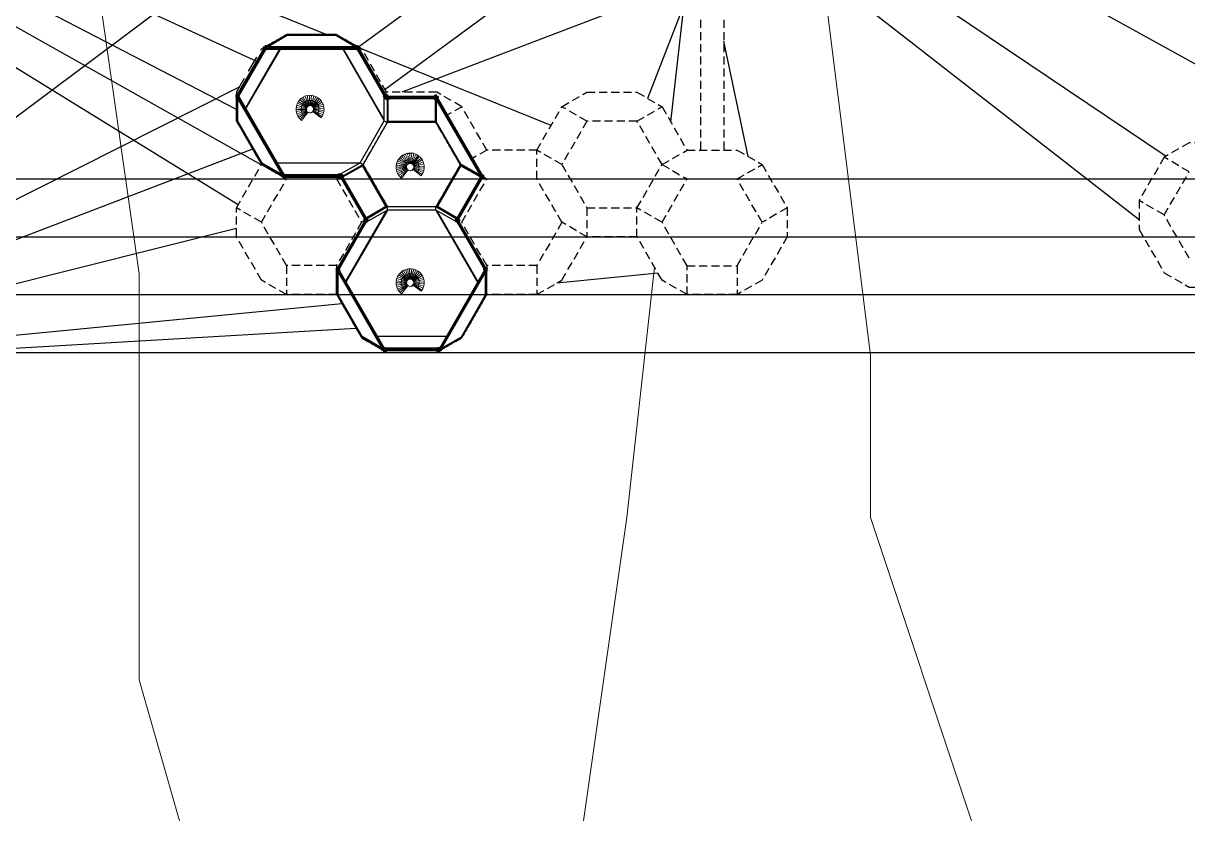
# Model space of a CAD drawing. Header units: millimetres. Extents: x 32551 to 59551, y -21458 to 15116.
# Drawn here: x 46697 to 48976, y -21458 to -19898 of the extents above; entities that cross this region are included whole.
import ezdxf

# ---------------------------------------------------------------- set-up
doc = ezdxf.new("R2010")
doc.units = ezdxf.units.MM
doc.linetypes.add('HIDDEN2', pattern=[4.7625, 3.175, -1.5875])
for name, color, linetype, lineweight, true_color in [('2ND', 120, 'Continuous', 35, 0x39ffb0), ('3RD', 141, 'Continuous', 25, 0x7debff), ('4TH DETAILS', 120, 'Continuous', 15, 0x39ffb0)]:
    doc.layers.add(name, color=color, linetype=linetype, lineweight=lineweight, true_color=true_color)
doc.layers.add('GLOW-EMERALD', color=120, linetype='Continuous', lineweight=70, true_color=0x39ffb0, transparency=0.8)

msp = doc.modelspace()

# ---------------------------------------------------------------- linework, layer by layer
for p, q in [((44829.36, -20202.255), (52689.898, -20202.255)), ((44829.36, -20315.392), (52689.898, -20315.392)), ((44829.36, -20428.529), (52689.898, -20428.529)), ((44829.36, -20541.666), (52689.898, -20541.666))]:
    msp.add_line(p, q)
at = {"layer": '2ND', "linetype": 'Continuous'}
for p, q in [((47169.864, -19943.846), (47168.235, -19946.667)), ((47168.235, -19946.667), (47169.766, -19947.198)), ((47173.122, -19943.846), (47169.864, -19943.846)), ((47170.378, -19947.41), (47171.909, -19947.94)), ((47171.909, -19947.94), (47172.069, -19947.664)), ((47172.069, -19947.664), (47172.387, -19947.664)), ((47172.387, -19947.664), (47172.694, -19946.073)), ((47172.694, -19946.073), (47349.696, -19946.073)), ((47172.816, -19945.437), (47173.122, -19943.846)), ((47349.573, -19945.437), (47172.816, -19945.437)), ((47350.48, -19947.94), (47352.011, -19947.41)), ((47352.011, -19947.41), (47404.82, -20038.878)), ((47354.155, -19946.667), (47352.525, -19943.846)), ((47352.624, -19947.198), (47354.155, -19946.667)), ((47405.31, -20038.454), (47352.624, -19947.198)), ((47115.854, -20037.393), (47114.225, -20040.215)), ((47114.225, -20040.215), (47115.854, -20043.036)), ((47115.854, -20043.036), (47117.079, -20041.976)), ((47117.569, -20041.551), (47118.794, -20040.491)), ((47403.596, -20040.491), (47406.535, -20043.036)), ((47411.075, -20040.215), (47408.164, -20040.215)), ((47411.075, -20042.699), (47411.075, -20040.215)), ((47503.233, -20042.699), (47411.075, -20042.699)), ((47411.075, -20042.821), (47503.233, -20042.821)), ((47203.927, -20195.582), (47205.556, -20198.404)), ((47205.556, -20198.404), (47208.814, -20198.404)), ((47208.386, -20196.177), (47208.079, -20194.586)), ((47314.004, -20196.177), (47208.386, -20196.177)), ((47208.508, -20196.813), (47313.881, -20196.813)), ((47208.814, -20198.404), (47208.508, -20196.813)), ((47318.289, -20200.925), (47320.44, -20199.683)), ((47320.546, -20199.621), (47322.698, -20198.379)), ((47593.761, -20199.621), (47547.682, -20279.433)), ((47547.789, -20279.494), (47593.867, -20199.683)), ((47593.702, -20196.325), (47592.171, -20196.855)), ((47592.171, -20196.855), (47592.33, -20197.131)), ((47595.845, -20195.582), (47594.314, -20196.113)), ((47597.474, -20198.404), (47595.845, -20195.582)), ((47369.497, -20279.438), (47368.777, -20278.19)), ((47544.81, -20279.438), (47544.492, -20279.438)), ((47545.531, -20278.19), (47544.81, -20279.438)), ((47547.682, -20279.433), (47545.531, -20278.19)), ((47549.94, -20280.736), (47547.789, -20279.494)), ((47365.725, -20286.609), (47313.038, -20377.865)), ((47365.823, -20283.257), (47364.194, -20286.079)), ((47364.194, -20286.079), (47365.725, -20286.609)), ((47364.368, -20280.736), (47365.823, -20283.257)), ((47367.868, -20287.351), (47368.028, -20287.075)), ((47368.028, -20287.075), (47368.347, -20287.075)), ((47546.44, -20287.351), (47547.97, -20286.821)), ((47547.97, -20286.821), (47600.78, -20378.289)), ((47548.485, -20283.257), (47549.94, -20280.736)), ((47550.114, -20286.079), (47548.485, -20283.257)), ((47548.583, -20286.609), (47550.114, -20286.079)), ((47601.269, -20377.865), (47548.583, -20286.609)), ((47311.814, -20376.804), (47310.185, -20379.626)), ((47310.185, -20379.626), (47311.814, -20382.448)), ((47402.029, -20534.251), (47313.528, -20380.963)), ((47599.714, -20379.626), (47599.555, -20379.902)), ((47604.123, -20379.626), (47602.494, -20376.804)), ((47602.494, -20382.448), (47604.123, -20379.626)), ((47399.886, -20534.994), (47401.515, -20537.815)), ((47401.515, -20537.815), (47404.773, -20537.815)), ((47403.56, -20533.721), (47402.029, -20534.251)), ((47509.963, -20535.588), (47404.345, -20535.588)), ((47404.467, -20536.224), (47509.841, -20536.224)), ((47512.891, -20534.463), (47510.747, -20533.721)), ((47512.793, -20537.815), (47514.422, -20534.994)), ((47514.422, -20534.994), (47513.503, -20534.675))]:
    msp.add_line(p, q, dxfattribs=at)
for points in [[(47169.766, -19947.198), (47117.079, -20038.454), (47115.854, -20037.393)], [(47118.794, -20039.938), (47117.569, -20038.878), (47170.378, -19947.41)], [(47352.525, -19943.846), (47349.267, -19943.846), (47349.573, -19945.437)], [(47349.696, -19946.073), (47350.002, -19947.664)], [(47350.002, -19947.664), (47350.321, -19947.664), (47350.48, -19947.94)], [(47117.079, -20041.976), (47205.458, -20195.052), (47203.927, -20195.582)], [(47207.601, -20194.309), (47206.07, -20194.84), (47117.569, -20041.551)], [(47118.794, -20040.491), (47118.634, -20040.215), (47118.794, -20039.938)], [(47404.82, -20038.878), (47403.596, -20039.938), (47403.755, -20040.215), (47403.596, -20040.491)], [(47408.164, -20040.215), (47406.535, -20037.393), (47405.31, -20038.454)], [(47406.535, -20043.036), (47409.474, -20045.582), (47409.634, -20045.306), (47411.075, -20045.306), (47411.075, -20042.821)], [(47506.144, -20040.215), (47503.233, -20040.215), (47503.233, -20042.699)], [(47503.233, -20042.821), (47503.233, -20045.306), (47504.674, -20045.306)], [(47504.674, -20045.306), (47504.833, -20045.582), (47506.058, -20044.521), (47593.702, -20196.325)], [(47594.314, -20196.113), (47506.548, -20044.097), (47507.773, -20043.036), (47506.144, -20040.215)], [(47208.079, -20194.586), (47207.761, -20194.586), (47207.601, -20194.309)], [(47313.881, -20196.813), (47313.575, -20198.404), (47316.833, -20198.404)], [(47318.463, -20195.582), (47314.788, -20194.309), (47314.629, -20194.586), (47314.31, -20194.586), (47314.004, -20196.177)], [(47316.833, -20198.404), (47318.289, -20200.925)], [(47322.698, -20198.379), (47321.977, -20197.131), (47322.137, -20196.855), (47318.463, -20195.582)], [(47320.44, -20199.683), (47366.519, -20279.494), (47364.368, -20280.736)], [(47368.777, -20278.19), (47366.625, -20279.433), (47320.546, -20199.621)], [(47592.33, -20197.131), (47591.61, -20198.379), (47593.761, -20199.621)], [(47593.867, -20199.683), (47596.019, -20200.925), (47597.474, -20198.404)], [(47368.347, -20287.075), (47369.081, -20283.257), (47369.816, -20279.438), (47369.497, -20279.438)], [(47544.492, -20279.438), (47545.226, -20283.257), (47545.961, -20287.075)], [(47313.528, -20378.289), (47366.337, -20286.821), (47367.868, -20287.351)], [(47545.961, -20287.075), (47546.28, -20287.075), (47546.44, -20287.351)], [(47313.038, -20377.865), (47311.814, -20376.804)], [(47311.814, -20382.448), (47313.038, -20381.387)], [(47313.038, -20381.387), (47401.417, -20534.463), (47399.886, -20534.994)], [(47313.528, -20380.963), (47314.753, -20379.902), (47314.594, -20379.626), (47314.753, -20379.35), (47313.528, -20378.289)], [(47599.555, -20379.902), (47601.269, -20381.387), (47512.891, -20534.463)], [(47513.503, -20534.675), (47601.759, -20381.811), (47602.494, -20382.448)], [(47600.78, -20378.289), (47599.555, -20379.35), (47599.714, -20379.626)], [(47602.494, -20376.804), (47601.269, -20377.865)], [(47404.345, -20535.588), (47404.039, -20533.997), (47403.72, -20533.997), (47403.56, -20533.721)], [(47404.773, -20537.815), (47404.467, -20536.224)], [(47509.841, -20536.224), (47509.534, -20537.815), (47512.793, -20537.815)], [(47510.747, -20533.721), (47510.588, -20533.997), (47510.269, -20533.997), (47509.963, -20535.588)]]:
    msp.add_lwpolyline(points, dxfattribs=at)
at = {"layer": '3RD', "ltscale": 10}
for p, q in [((47117.521, -20253.149), (45212.869, -19078.718)), ((47155.665, -19972.895), (45212.869, -19078.718)), ((47162.886, -20174.528), (45212.869, -19078.718)), ((47290.097, -19919.4), (45212.869, -19078.718)), ((47114.225, -20066.53), (45212.869, -19078.718)), ((47575.541, -19413.365), (46027.363, -20571.619)), ((47901.212, -19541.664), (47353.315, -19944.301)), ((47996.063, -19592.814), (47405.057, -20027.131)), ((48147.435, -19628.723), (48933.512, -20157.404)), ((48192.022, -19745.308), (48880.79, -20281.302)), ((48602.686, -19762.519), (49123.216, -20050.792)), ((47942.553, -19839.542), (47437.626, -20032.549)), ((47986.514, -19870.143), (47918.888, -20044.561)), ((48115.749, -20158.219), (48067.964, -19932.478)), ((47729.986, -20097.429), (47357.275, -19946.588)), ((46027.363, -20571.619), (47120.196, -20022.245)), ((47145.956, -20144.04), (46027.363, -20571.619)), ((47114.247, -20299.379), (46027.363, -20571.619)), ((47939.37, -20386.903), (47741.035, -20406.064)), ((47320.682, -20446.674), (46027.363, -20571.619)), ((46027.363, -20571.619), (47348.202, -20494.34))]:
    msp.add_line(p, q, dxfattribs=at)
at = {"layer": '3RD', "linetype": 'HIDDEN2', "ltscale": 5}
for p, q in [((48022.142, -19867.011), (48022.142, -20145.687)), ((48067.964, -19867.011), (48067.964, -20145.687)), ((47947.052, -20287.145), (47996.042, -20202.292)), ((48192.001, -20258.861), (48143.011, -20287.145)), ((48094.043, -20371.961), (48094.043, -20428.529))]:
    msp.add_line(p, q, dxfattribs=at)
at = {"layer": '3RD', "linetype": 'Continuous', "ltscale": 10}
for p, q in [((47213.834, -19921.755), (47172.816, -19945.437)), ((47173.122, -19943.846), (47213.834, -19920.341)), ((47213.834, -19921.755), (47213.834, -19920.341)), ((47213.834, -19920.341), (47308.555, -19920.341)), ((47308.555, -19921.755), (47213.834, -19921.755)), ((47308.555, -19920.341), (47349.267, -19943.846)), ((47308.555, -19921.755), (47308.555, -19920.341)), ((47349.573, -19945.437), (47308.555, -19921.755)), ((47131.223, -20065.2), (47200, -19946.073)), ((47200.816, -19946.073), (47131.592, -20065.839)), ((47171.909, -19947.94), (47172.387, -19947.664)), ((47175.143, -19946.073), (47172.387, -19947.664)), ((47172.816, -19945.437), (47172.694, -19946.073)), ((47403.596, -20087.981), (47321.665, -19946.073)), ((47322.389, -19946.073), (47403.596, -20086.727)), ((47350.002, -19947.664), (47347.246, -19946.073)), ((47349.696, -19946.073), (47349.573, -19945.437)), ((47350.002, -19947.664), (47350.48, -19947.94)), ((47352.624, -19947.198), (47352.011, -19947.41)), ((47115.854, -20090.046), (47115.854, -20043.036)), ((47117.079, -20038.454), (47117.569, -20038.878)), ((47117.569, -20041.551), (47117.079, -20041.976)), ((47117.079, -20089.339), (47117.079, -20041.976)), ((47118.794, -20039.938), (47118.794, -20043.673)), ((47403.596, -20088.349), (47403.596, -20039.938)), ((47404.82, -20038.878), (47405.31, -20038.454)), ((47409.474, -20045.582), (47409.474, -20091.743)), ((47411.075, -20090.819), (47411.075, -20045.306)), ((47503.233, -20045.306), (47503.233, -20090.819)), ((47504.833, -20091.743), (47504.833, -20045.582)), ((47506.548, -20044.097), (47506.058, -20044.521)), ((47506.058, -20091.036), (47506.058, -20044.521)), ((47507.773, -20043.036), (47507.773, -20046.218)), ((47117.079, -20089.339), (47115.854, -20090.046)), ((47163.215, -20172.077), (47115.854, -20090.046)), ((47164.44, -20171.37), (47117.079, -20089.339)), ((47356.235, -20170.38), (47403.596, -20088.349)), ((47409.474, -20091.743), (47362.114, -20173.774)), ((47403.596, -20088.349), (47406.535, -20090.046)), ((47406.535, -20090.046), (47409.474, -20091.743)), ((47411.075, -20089.163), (47503.233, -20089.163)), ((47503.233, -20090.819), (47411.075, -20090.819)), ((47506.058, -20091.036), (47504.833, -20091.743)), ((47504.993, -20092.019), (47504.833, -20091.743)), ((47552.194, -20173.774), (47504.993, -20092.019)), ((47553.419, -20173.067), (47506.058, -20091.036)), ((47447.757, -20152.325), (47451.944, -20151.689)), ((47448.342, -20152.19), (47447.854, -20152.302)), ((47447.856, -20152.31), (47447.854, -20152.302)), ((47448.295, -20152.201), (47448.299, -20152.2)), ((47448.299, -20152.2), (47448.342, -20152.19)), ((47448.342, -20152.19), (47448.352, -20152.235)), ((47451.941, -20151.646), (47456.176, -20151.661)), ((47452.04, -20151.638), (47452.539, -20151.602)), ((47452.041, -20151.647), (47452.04, -20151.638)), ((47452.492, -20151.606), (47452.496, -20151.605)), ((47452.539, -20151.602), (47452.496, -20151.605)), ((47452.539, -20151.602), (47452.543, -20151.648)), ((47460.913, -20152.371), (47456.179, -20151.618)), ((47456.279, -20151.625), (47456.278, -20151.634)), ((47456.279, -20151.625), (47456.777, -20151.667)), ((47456.73, -20151.663), (47456.734, -20151.663)), ((47456.777, -20151.667), (47456.734, -20151.663)), ((47456.777, -20151.667), (47456.774, -20151.712)), ((47460.955, -20152.381), (47460.913, -20152.371)), ((47164.44, -20171.37), (47163.215, -20172.077)), ((47164.844, -20173.018), (47163.215, -20172.077)), ((47205.458, -20195.052), (47164.44, -20171.37)), ((47203.927, -20195.582), (47164.844, -20173.018)), ((47192.055, -20170.564), (47355.916, -20170.564)), ((47354.83, -20171.191), (47192.417, -20171.191)), ((47314.788, -20194.309), (47356.235, -20170.38)), ((47362.114, -20173.774), (47322.137, -20196.855)), ((47322.698, -20198.379), (47362.069, -20175.648)), ((47356.235, -20170.38), (47359.174, -20172.077)), ((47359.174, -20172.077), (47362.114, -20173.774)), ((47406.714, -20256.287), (47360.635, -20176.476)), ((47362.069, -20175.648), (47362.114, -20175.726)), ((47362.114, -20175.726), (47408.148, -20255.459)), ((47506.115, -20255.434), (47552.194, -20175.623)), ((47553.628, -20176.451), (47507.55, -20256.262)), ((47553.419, -20173.067), (47552.194, -20173.774)), ((47592.171, -20196.855), (47552.194, -20173.774)), ((47552.194, -20175.623), (47591.61, -20198.379)), ((47593.702, -20196.325), (47553.419, -20173.067)), ((47204.846, -20192.718), (47207.601, -20194.309)), ((47205.458, -20195.052), (47206.07, -20194.84)), ((47208.079, -20194.586), (47207.601, -20194.309)), ((47314.788, -20194.309), (47314.31, -20194.586)), ((47320.546, -20199.621), (47320.44, -20199.683)), ((47593.09, -20193.991), (47595.845, -20195.582)), ((47593.702, -20196.325), (47594.314, -20196.113)), ((47593.867, -20199.683), (47593.761, -20199.621)), ((47408.148, -20255.459), (47368.777, -20278.19)), ((47369.816, -20279.438), (47409.793, -20256.358)), ((47409.793, -20256.358), (47504.515, -20256.358)), ((47409.793, -20263.146), (47409.793, -20256.358)), ((47504.515, -20256.358), (47544.492, -20279.438)), ((47504.515, -20263.146), (47504.515, -20256.358)), ((47545.531, -20278.19), (47506.115, -20255.434)), ((47327.182, -20404.611), (47408.388, -20263.957)), ((47409.634, -20263.238), (47327.551, -20405.251)), ((47366.519, -20279.494), (47366.625, -20279.433)), ((47409.793, -20263.146), (47368.347, -20287.075)), ((47504.515, -20263.146), (47409.793, -20263.146)), ((47545.961, -20287.075), (47504.515, -20263.146)), ((47587.132, -20405.874), (47504.833, -20263.33)), ((47505.92, -20263.957), (47587.494, -20405.247)), ((47547.682, -20279.433), (47547.789, -20279.494)), ((47366.337, -20286.821), (47365.725, -20286.609)), ((47367.868, -20287.351), (47368.347, -20287.075)), ((47545.961, -20287.075), (47546.44, -20287.351)), ((47548.583, -20286.609), (47547.97, -20286.821)), ((47311.814, -20429.457), (47311.814, -20382.448)), ((47313.038, -20377.865), (47313.528, -20378.289)), ((47313.528, -20380.963), (47313.038, -20381.387)), ((47313.038, -20428.75), (47313.038, -20381.387)), ((47314.753, -20379.35), (47314.753, -20383.084)), ((47599.555, -20384.357), (47599.555, -20379.35)), ((47600.78, -20378.289), (47601.269, -20377.865)), ((47601.759, -20381.811), (47601.269, -20381.387)), ((47601.759, -20429.033), (47601.759, -20381.811)), ((47602.494, -20382.448), (47602.494, -20429.457)), ((47313.038, -20428.75), (47311.814, -20429.457)), ((47359.174, -20511.489), (47311.814, -20429.457)), ((47360.399, -20510.781), (47313.038, -20428.75)), ((47554.399, -20511.064), (47601.759, -20429.033)), ((47602.494, -20429.457), (47556.763, -20508.667)), ((47601.759, -20429.033), (47602.494, -20429.457)), ((47360.399, -20510.781), (47359.174, -20511.489)), ((47360.803, -20512.429), (47359.174, -20511.489)), ((47401.417, -20534.463), (47360.399, -20510.781)), ((47399.886, -20534.994), (47360.803, -20512.429)), ((47388.014, -20509.976), (47527.029, -20509.976)), ((47526.667, -20510.603), (47388.376, -20510.603)), ((47513.503, -20534.675), (47554.399, -20511.064)), ((47555.134, -20511.489), (47514.422, -20534.994)), ((47554.399, -20511.064), (47555.134, -20511.489)), ((47556.763, -20508.667), (47555.134, -20511.489)), ((47400.805, -20532.13), (47403.56, -20533.721)), ((47401.417, -20534.463), (47402.029, -20534.251)), ((47404.039, -20533.997), (47403.56, -20533.721)), ((47509.841, -20536.224), (47509.963, -20535.588)), ((47510.747, -20533.721), (47510.269, -20533.997)), ((47510.747, -20533.721), (47514.605, -20531.493)), ((47512.891, -20534.463), (47513.503, -20534.675))]:
    msp.add_line(p, q, dxfattribs=at)
at = {"layer": '3RD', "linetype": 'HIDDEN2', "ltscale": 10}
for p, q in [((47359.196, -19947.697), (47354.483, -19950.418)), ((47114.204, -20032.549), (47114.225, -20040.215))]:
    msp.add_line(p, q, dxfattribs=at)
at = {"layer": '3RD', "ltscale": 10}
msp.add_lwpolyline([(47988.309, -19871.18), (47963.982, -20090.121)], dxfattribs=at)
at = {"layer": '3RD', "linetype": 'HIDDEN2', "ltscale": 5}
for points in [[(49321.372, -19936.843), (49318.766, -19938.347), (49272.687, -20018.125), (49174.708, -20018.125), (49125.718, -20046.409), (49076.728, -20131.262), (48978.748, -20131.262), (48929.759, -20159.546), (48880.769, -20244.399), (48880.769, -20300.968), (48929.759, -20385.821), (48978.748, -20414.105), (49076.728, -20414.105), (49125.718, -20385.821), (49174.708, -20300.968), (49174.708, -20274.663)], [(47408.186, -20032.549), (47359.196, -19947.697), (47352.525, -19943.846)], [(47604.145, -20145.687), (47555.155, -20060.834), (47506.165, -20032.549), (47408.186, -20032.549), (47403.473, -20035.27)], [(47898.083, -20315.392), (47800.104, -20315.392), (47751.114, -20287.108), (47702.124, -20202.255), (47702.124, -20145.687), (47751.114, -20060.834), (47800.104, -20032.549), (47898.083, -20032.549), (47947.073, -20060.834), (47996.063, -20145.687)], [(47555.155, -20060.834), (47525.947, -20077.697)], [(47898.083, -20089.118), (47800.104, -20089.118), (47751.114, -20060.834)], [(47947.073, -20173.971), (47898.083, -20089.118), (47947.073, -20060.834)], [(47800.104, -20089.118), (47751.114, -20173.971), (47702.124, -20145.687)], [(47702.124, -20145.687), (47604.145, -20145.687), (47574.937, -20162.55)], [(48929.759, -20272.683), (48978.748, -20188.579), (48929.759, -20159.546)], [(47310.192, -20428.529), (47212.226, -20428.529), (47163.237, -20400.245), (47114.247, -20315.392), (47114.247, -20258.824), (47163.215, -20173.958)], [(47751.114, -20173.971), (47800.104, -20258.824), (47800.104, -20315.392)], [(47947.052, -20174.008), (47996.042, -20202.292), (48094.021, -20202.292), (48143.011, -20174.008)], [(47163.237, -20287.108), (47212.226, -20202.255)], [(47205.556, -20198.404), (47212.226, -20202.255), (47310.206, -20202.255), (47316.833, -20198.404)], [(47310.206, -20202.255), (47359.196, -20287.108), (47365.802, -20283.294)], [(47604.123, -20371.961), (47555.155, -20287.108), (47604.145, -20202.255), (47702.124, -20202.255)], [(47996.042, -20371.998), (48094.021, -20371.998), (48143.011, -20287.145), (48094.021, -20202.292)], [(48978.748, -20357.536), (48929.759, -20272.683), (48880.769, -20244.399)], [(47212.226, -20371.961), (47163.237, -20287.108), (47114.247, -20258.824)], [(47800.104, -20258.824), (47898.083, -20258.824)], [(47996.042, -20428.566), (47996.042, -20371.998), (47947.052, -20287.145), (47898.062, -20258.861)], [(47359.196, -20287.108), (47310.206, -20371.961), (47310.206, -20379.663)], [(47751.114, -20287.108), (47702.124, -20371.961), (47702.124, -20428.529), (47604.145, -20428.529)], [(47702.124, -20428.529), (47751.114, -20400.245), (47800.104, -20315.392)], [(47310.206, -20371.961), (47212.226, -20371.961), (47212.226, -20428.529)], [(47702.124, -20371.961), (47604.145, -20371.961), (47604.123, -20379.626)]]:
    msp.add_lwpolyline(points, dxfattribs=at)
at = {"layer": '3RD', "linetype": 'HIDDEN2', "ltscale": 10}
for points in [[(47114.204, -20032.549), (47163.194, -19947.697), (47169.864, -19943.846)], [(47597.474, -20198.404), (47604.145, -20202.255)], [(47401.515, -20537.815), (47408.186, -20541.666), (47506.165, -20541.666), (47512.793, -20537.815)], [(47408.186, -20541.666), (47408.186, -20536.224)], [(47506.165, -20536.224), (47506.165, -20541.666)]]:
    msp.add_lwpolyline(points, dxfattribs=at)
at = {"layer": '3RD', "linetype": 'HIDDEN2', "ltscale": 5}
msp.add_lwpolyline([(47996.042, -20145.724), (48094.021, -20145.724), (48143.011, -20174.008), (48192.001, -20258.861), (48192.001, -20315.429), (48143.011, -20400.282), (48094.021, -20428.566), (47996.042, -20428.566), (47947.052, -20400.282), (47898.062, -20315.429), (47898.062, -20258.861), (47947.052, -20174.008)], close=True, dxfattribs=at)
at = {"layer": '3RD', "linetype": 'Continuous', "ltscale": 10}
for points in [[(47169.864, -19943.846), (47212.205, -19919.4)], [(47310.185, -19919.4), (47212.205, -19919.4)], [(47310.185, -19919.4), (47352.525, -19943.846)], [(47114.225, -20089.106), (47114.225, -20040.215)], [(47409.634, -20091.651), (47409.634, -20045.306)], [(47504.674, -20091.651), (47504.674, -20045.306)], [(47114.225, -20089.106), (47163.215, -20173.958)], [(47362.114, -20173.958), (47409.634, -20091.651)], [(47504.674, -20091.651), (47409.634, -20091.651)], [(47552.194, -20173.958), (47504.674, -20091.651)], [(47163.215, -20173.958), (47205.556, -20198.404)], [(47321.977, -20197.131), (47362.114, -20173.958)], [(47362.114, -20173.958), (47409.634, -20256.266)], [(47552.194, -20173.958), (47504.674, -20256.266)], [(47552.194, -20173.958), (47592.33, -20197.131)], [(47369.497, -20279.438), (47409.634, -20256.266)], [(47409.634, -20256.266), (47504.674, -20256.266)], [(47504.674, -20256.266), (47544.81, -20279.438)], [(47310.185, -20428.517), (47310.185, -20379.626)], [(47604.123, -20428.517), (47604.123, -20379.626)], [(47310.185, -20428.517), (47359.174, -20513.37)], [(47604.123, -20428.517), (47555.134, -20513.37)], [(47359.174, -20513.37), (47401.515, -20537.815)], [(47512.793, -20537.815), (47555.134, -20513.37)]]:
    msp.add_open_spline(points, degree=1, dxfattribs=at)
at = {"layer": '4TH DETAILS', "linetype": 'Continuous'}
for p, q in [((47252.11, -20061.682), (47235.646, -20050.326)), ((47238.315, -20047.033), (47252.838, -20060.784)), ((47241.457, -20044.189), (47253.695, -20060.008)), ((47245, -20041.861), (47254.661, -20059.373)), ((47255.713, -20058.894), (47248.858, -20040.106)), ((47256.826, -20058.583), (47252.94, -20038.964)), ((47257.149, -20038.463), (47257.974, -20058.446)), ((47261.385, -20038.615), (47259.13, -20058.488)), ((47260.265, -20058.706), (47265.547, -20039.416)), ((47261.353, -20059.097), (47269.537, -20040.848)), ((47262.368, -20059.65), (47273.259, -20042.875)), ((47263.286, -20060.352), (47276.626, -20045.45)), ((47264.086, -20061.187), (47279.557, -20048.512)), ((47281.982, -20051.988), (47264.747, -20062.135)), ((47230.786, -20066.307), (47250.785, -20066.04)), ((47250.858, -20064.886), (47231.057, -20062.077)), ((47250.889, -20067.191), (47231.169, -20070.528)), ((47251.108, -20063.758), (47231.974, -20057.939)), ((47232.197, -20074.641), (47251.169, -20068.313)), ((47251.529, -20062.681), (47233.516, -20053.991)), ((47251.618, -20069.378), (47233.844, -20078.546)), ((47252.226, -20070.362), (47236.071, -20082.152)), ((47238.826, -20085.373), (47252.977, -20071.24)), ((47280.014, -20082.794), (47264.21, -20070.536)), ((47281.706, -20080.35), (47264.349, -20069.758)), ((47264.633, -20069.932), (47264.353, -20070.346)), ((47281.706, -20080.35), (47264.633, -20069.932)), ((47265.21, -20068.817), (47283.681, -20076.487)), ((47265.255, -20063.173), (47283.845, -20055.796)), ((47265.57, -20067.718), (47285, -20072.459)), ((47265.597, -20064.278), (47285.1, -20059.844)), ((47285.684, -20068.276), (47265.757, -20066.577)), ((47265.766, -20065.421), (47285.718, -20064.038)), ((47460.045, -20174.297), (47475.516, -20161.622)), ((47477.941, -20165.098), (47460.706, -20175.245)), ((47466.803, -20165.019), (47472.585, -20158.56)), ((47475.973, -20195.903), (47460.17, -20183.646)), ((47460.592, -20183.041), (47460.312, -20183.456)), ((47477.665, -20193.46), (47460.592, -20183.041)), ((47477.665, -20193.46), (47460.592, -20183.041)), ((47461.169, -20181.926), (47479.64, -20189.597)), ((47461.214, -20176.283), (47479.804, -20168.906)), ((47461.529, -20180.828), (47480.959, -20185.569)), ((47461.556, -20177.387), (47481.059, -20172.954)), ((47481.644, -20181.386), (47461.716, -20179.687)), ((47461.725, -20178.531), (47481.677, -20177.147)), ((47447.508, -20402.084), (47429.494, -20393.394)), ((47448.089, -20401.085), (47431.625, -20389.73)), ((47434.293, -20386.436), (47448.816, -20400.187)), ((47437.436, -20383.592), (47449.673, -20399.411)), ((47440.978, -20381.265), (47450.64, -20398.776)), ((47451.692, -20398.298), (47444.836, -20379.509)), ((47452.805, -20397.986), (47448.918, -20378.367)), ((47453.127, -20377.867), (47453.953, -20397.85)), ((47457.363, -20378.019), (47455.108, -20397.891)), ((47456.243, -20398.11), (47461.526, -20378.82)), ((47457.331, -20398.5), (47465.515, -20380.251)), ((47458.347, -20399.053), (47469.238, -20382.278)), ((47459.265, -20399.755), (47472.604, -20384.853)), ((47460.064, -20400.59), (47475.535, -20387.916)), ((47477.961, -20391.392), (47460.726, -20401.538)), ((47426.765, -20405.71), (47446.763, -20405.443)), ((47446.837, -20404.29), (47427.035, -20401.48)), ((47446.868, -20406.595), (47427.148, -20409.932)), ((47447.087, -20403.161), (47427.952, -20397.342)), ((47428.175, -20414.044), (47447.148, -20407.716)), ((47447.597, -20408.781), (47429.822, -20417.95)), ((47448.204, -20409.765), (47432.05, -20421.556)), ((47434.805, -20424.777), (47448.956, -20410.643)), ((47475.993, -20422.197), (47460.189, -20409.94)), ((47477.685, -20419.753), (47460.327, -20409.161)), ((47460.612, -20409.335), (47460.331, -20409.75)), ((47461.189, -20408.22), (47479.659, -20415.891)), ((47461.234, -20402.577), (47479.823, -20395.199)), ((47461.549, -20407.121), (47480.979, -20411.863)), ((47461.576, -20403.681), (47481.078, -20399.248)), ((47481.663, -20407.679), (47461.735, -20405.98)), ((47461.744, -20404.824), (47481.697, -20403.441))]:
    msp.add_line(p, q, dxfattribs=at)
at = {"layer": '4TH DETAILS'}
for p, q in [((47254.727, -20072.162), (47254.561, -20072.451)), ((47261.21, -20072.115), (47261.352, -20072.417)), ((47262.036, -20072.434), (47261.869, -20072.145)), ((47265.129, -20065.963), (47265.45, -20065.965)), ((47466.395, -20164.413), (47471.001, -20157.245)), ((47450.687, -20185.272), (47450.52, -20185.56)), ((47457.169, -20185.225), (47457.312, -20185.526)), ((47457.995, -20185.544), (47457.829, -20185.255)), ((47460.045, -20174.297), (47464.637, -20167.15)), ((47461.088, -20179.073), (47461.41, -20179.075)), ((47468.382, -20170.726), (47470.276, -20169.61)), ((47450.706, -20411.565), (47450.539, -20411.854)), ((47457.188, -20411.518), (47457.331, -20411.82)), ((47458.015, -20411.837), (47457.848, -20411.548)), ((47461.107, -20405.366), (47461.429, -20405.368))]:
    msp.add_line(p, q, dxfattribs=at)
at = {"layer": '4TH DETAILS', "linetype": 'HIDDEN2', "ltscale": 0.5}
for p, q in [((47448.069, -20174.791), (47431.605, -20163.436)), ((47434.274, -20160.143), (47448.797, -20173.893)), ((47437.416, -20157.298), (47449.654, -20173.117)), ((47440.959, -20154.971), (47450.62, -20172.483)), ((47451.672, -20172.004), (47444.817, -20153.216)), ((47452.786, -20171.693), (47448.899, -20152.074)), ((47453.108, -20151.573), (47453.933, -20171.556)), ((47457.344, -20151.725), (47455.089, -20171.597)), ((47456.224, -20171.816), (47461.506, -20152.526)), ((47457.312, -20172.206), (47465.496, -20153.957)), ((47458.327, -20172.759), (47469.218, -20155.985)), ((47426.746, -20179.417), (47446.744, -20179.15)), ((47446.817, -20177.996), (47427.016, -20175.187)), ((47446.848, -20180.301), (47427.129, -20183.638)), ((47447.068, -20176.867), (47427.933, -20171.048)), ((47428.156, -20187.75), (47447.128, -20181.423)), ((47447.488, -20175.791), (47429.475, -20167.1)), ((47447.578, -20182.488), (47429.803, -20191.656)), ((47448.185, -20183.471), (47432.03, -20195.262)), ((47434.786, -20198.483), (47448.936, -20184.35)), ((47459.245, -20173.462), (47463.979, -20168.174))]:
    msp.add_line(p, q, dxfattribs=at)
at = {"layer": '4TH DETAILS'}
for points in [[(46783.533, -19403.988), (46924.092, -20387.899), (46924.092, -21182.744), (47002.863, -21458.442)], [(48552.692, -21458.442), (48354.813, -20864.806), (48354.813, -20546.868), (48228.49, -19536.282)], [(47253.673, -20071.856), (47241.411, -20087.662)], [(47280.034, -20082.786), (47264.231, -20070.526)], [(47273.511, -20074.564), (47273.574, -20072.29)], [(47273.511, -20074.564), (47275.454, -20073.071)], [(47245.557, -20077.952), (47243.296, -20076.879)], [(47245.557, -20077.952), (47244.991, -20075.642)], [(47464.637, -20167.15), (47463.778, -20165.595)], [(47467.77, -20166.455), (47463.778, -20165.595)], [(47467.77, -20166.455), (47466.395, -20164.413)], [(47449.624, -20184.959), (47437.351, -20200.78)], [(47475.973, -20195.903), (47460.171, -20183.644)], [(47468.122, -20168.385), (47468.382, -20170.726)], [(47468.122, -20168.385), (47470.276, -20169.61)], [(47932.349, -20374.817), (47877.906, -20864.806), (47793.101, -21458.442)], [(47449.652, -20411.259), (47437.389, -20427.065)], [(47441.536, -20417.355), (47439.274, -20416.283)], [(47441.536, -20417.355), (47440.969, -20415.045)], [(47476.012, -20422.189), (47460.21, -20409.93)], [(47469.49, -20413.967), (47469.553, -20411.693)], [(47469.49, -20413.967), (47471.432, -20412.474)]]:
    msp.add_lwpolyline(points, dxfattribs=at)
for centre, radius, start, end in [((47258.284, -20065.94), 27.5, 322.203589, 232.16137), ((47258.284, -20065.94), 17.5, 337.446698, 216.124545), ((47258.284, -20065.94), 7.5, 300.019763, 240.23704), ((47258.284, -20065.94), 7.167, 295.351264, 240.24848), ((47258.284, -20065.913), 7.191, 240.35702, 295.257619), ((47258.275, -20065.922), 6.854, 295.355045, 359.651323), ((47454.243, -20179.05), 27.5, 322.203589, 232.139685), ((47454.243, -20179.05), 7.5, 300.019763, 240.23704), ((47454.243, -20179.05), 7.167, 295.351264, 240.24848), ((47454.243, -20179.022), 7.191, 240.35702, 295.257619), ((47454.234, -20179.031), 6.854, 295.355045, 359.651323), ((47454.224, -20179.03), 17.521, 322.192332, 30.399321), ((47454.262, -20405.343), 27.5, 322.203589, 232.16137), ((47454.262, -20405.343), 17.5, 337.446698, 216.124545), ((47454.262, -20405.343), 7.5, 300.019763, 240.23704), ((47454.262, -20405.343), 7.167, 295.351264, 240.24848), ((47454.262, -20405.316), 7.191, 240.35702, 295.257619), ((47454.253, -20405.325), 6.854, 295.355045, 359.651323)]:
    msp.add_arc(centre, radius, start, end, dxfattribs=at)
at = {"layer": 'GLOW-EMERALD', "linetype": 'Continuous'}
for p, q in [((47169.864, -19943.846), (47168.235, -19946.667)), ((47168.235, -19946.667), (47169.766, -19947.198)), ((47173.122, -19943.846), (47169.864, -19943.846)), ((47170.378, -19947.41), (47171.909, -19947.94)), ((47171.909, -19947.94), (47172.069, -19947.664)), ((47172.069, -19947.664), (47172.387, -19947.664)), ((47172.387, -19947.664), (47172.694, -19946.073)), ((47172.694, -19946.073), (47349.696, -19946.073)), ((47172.816, -19945.437), (47173.122, -19943.846)), ((47349.573, -19945.437), (47172.816, -19945.437)), ((47350.48, -19947.94), (47352.011, -19947.41)), ((47352.011, -19947.41), (47404.82, -20038.878)), ((47354.155, -19946.667), (47352.525, -19943.846)), ((47352.624, -19947.198), (47354.155, -19946.667)), ((47405.31, -20038.454), (47352.624, -19947.198)), ((47115.854, -20037.393), (47114.225, -20040.215)), ((47114.225, -20040.215), (47115.854, -20043.036)), ((47115.854, -20043.036), (47117.079, -20041.976)), ((47117.569, -20041.551), (47118.794, -20040.491)), ((47403.596, -20040.491), (47406.535, -20043.036)), ((47411.075, -20040.215), (47408.164, -20040.215)), ((47411.075, -20042.699), (47411.075, -20040.215)), ((47503.233, -20042.699), (47411.075, -20042.699)), ((47411.075, -20042.821), (47503.233, -20042.821)), ((47203.927, -20195.582), (47205.556, -20198.404)), ((47205.556, -20198.404), (47208.814, -20198.404)), ((47208.386, -20196.177), (47208.079, -20194.586)), ((47314.004, -20196.177), (47208.386, -20196.177)), ((47208.508, -20196.813), (47313.881, -20196.813)), ((47208.814, -20198.404), (47208.508, -20196.813)), ((47318.289, -20200.925), (47320.44, -20199.683)), ((47320.546, -20199.621), (47322.698, -20198.379)), ((47593.761, -20199.621), (47547.682, -20279.433)), ((47547.789, -20279.494), (47593.867, -20199.683)), ((47593.702, -20196.325), (47592.171, -20196.855)), ((47592.171, -20196.855), (47592.33, -20197.131)), ((47595.845, -20195.582), (47594.314, -20196.113)), ((47597.474, -20198.404), (47595.845, -20195.582)), ((47369.497, -20279.438), (47368.777, -20278.19)), ((47544.81, -20279.438), (47544.492, -20279.438)), ((47545.531, -20278.19), (47544.81, -20279.438)), ((47547.682, -20279.433), (47545.531, -20278.19)), ((47549.94, -20280.736), (47547.789, -20279.494)), ((47365.725, -20286.609), (47313.038, -20377.865)), ((47365.823, -20283.257), (47364.194, -20286.079)), ((47364.194, -20286.079), (47365.725, -20286.609)), ((47364.368, -20280.736), (47365.823, -20283.257)), ((47367.868, -20287.351), (47368.028, -20287.075)), ((47368.028, -20287.075), (47368.347, -20287.075)), ((47546.44, -20287.351), (47547.97, -20286.821)), ((47547.97, -20286.821), (47600.78, -20378.289)), ((47548.485, -20283.257), (47549.94, -20280.736)), ((47550.114, -20286.079), (47548.485, -20283.257)), ((47548.583, -20286.609), (47550.114, -20286.079)), ((47601.269, -20377.865), (47548.583, -20286.609)), ((47311.814, -20376.804), (47310.185, -20379.626)), ((47310.185, -20379.626), (47311.814, -20382.448)), ((47402.029, -20534.251), (47313.528, -20380.963)), ((47599.714, -20379.626), (47599.555, -20379.902)), ((47604.123, -20379.626), (47602.494, -20376.804)), ((47602.494, -20382.448), (47604.123, -20379.626)), ((47399.886, -20534.994), (47401.515, -20537.815)), ((47401.515, -20537.815), (47404.773, -20537.815)), ((47403.56, -20533.721), (47402.029, -20534.251)), ((47509.963, -20535.588), (47404.345, -20535.588)), ((47404.467, -20536.224), (47509.841, -20536.224)), ((47512.891, -20534.463), (47510.747, -20533.721)), ((47512.793, -20537.815), (47514.422, -20534.994)), ((47514.422, -20534.994), (47513.503, -20534.675))]:
    msp.add_line(p, q, dxfattribs=at)
for points in [[(47169.766, -19947.198), (47117.079, -20038.454), (47115.854, -20037.393)], [(47118.794, -20039.938), (47117.569, -20038.878), (47170.378, -19947.41)], [(47352.525, -19943.846), (47349.267, -19943.846), (47349.573, -19945.437)], [(47349.696, -19946.073), (47350.002, -19947.664)], [(47350.002, -19947.664), (47350.321, -19947.664), (47350.48, -19947.94)], [(47117.079, -20041.976), (47205.458, -20195.052), (47203.927, -20195.582)], [(47207.601, -20194.309), (47206.07, -20194.84), (47117.569, -20041.551)], [(47118.794, -20040.491), (47118.634, -20040.215), (47118.794, -20039.938)], [(47404.82, -20038.878), (47403.596, -20039.938), (47403.755, -20040.215), (47403.596, -20040.491)], [(47408.164, -20040.215), (47406.535, -20037.393), (47405.31, -20038.454)], [(47406.535, -20043.036), (47409.474, -20045.582), (47409.634, -20045.306), (47411.075, -20045.306), (47411.075, -20042.821)], [(47506.144, -20040.215), (47503.233, -20040.215), (47503.233, -20042.699)], [(47503.233, -20042.821), (47503.233, -20045.306), (47504.674, -20045.306)], [(47504.674, -20045.306), (47504.833, -20045.582), (47506.058, -20044.521), (47593.702, -20196.325)], [(47594.314, -20196.113), (47506.548, -20044.097), (47507.773, -20043.036), (47506.144, -20040.215)], [(47208.079, -20194.586), (47207.761, -20194.586), (47207.601, -20194.309)], [(47313.881, -20196.813), (47313.575, -20198.404), (47316.833, -20198.404)], [(47318.463, -20195.582), (47314.788, -20194.309), (47314.629, -20194.586), (47314.31, -20194.586), (47314.004, -20196.177)], [(47316.833, -20198.404), (47318.289, -20200.925)], [(47322.698, -20198.379), (47321.977, -20197.131), (47322.137, -20196.855), (47318.463, -20195.582)], [(47320.44, -20199.683), (47366.519, -20279.494), (47364.368, -20280.736)], [(47368.777, -20278.19), (47366.625, -20279.433), (47320.546, -20199.621)], [(47592.33, -20197.131), (47591.61, -20198.379), (47593.761, -20199.621)], [(47593.867, -20199.683), (47596.019, -20200.925), (47597.474, -20198.404)], [(47368.347, -20287.075), (47369.081, -20283.257), (47369.816, -20279.438), (47369.497, -20279.438)], [(47544.492, -20279.438), (47545.226, -20283.257), (47545.961, -20287.075)], [(47313.528, -20378.289), (47366.337, -20286.821), (47367.868, -20287.351)], [(47545.961, -20287.075), (47546.28, -20287.075), (47546.44, -20287.351)], [(47313.038, -20377.865), (47311.814, -20376.804)], [(47311.814, -20382.448), (47313.038, -20381.387)], [(47313.038, -20381.387), (47401.417, -20534.463), (47399.886, -20534.994)], [(47313.528, -20380.963), (47314.753, -20379.902), (47314.594, -20379.626), (47314.753, -20379.35), (47313.528, -20378.289)], [(47599.555, -20379.902), (47601.269, -20381.387), (47512.891, -20534.463)], [(47513.503, -20534.675), (47601.759, -20381.811), (47602.494, -20382.448)], [(47600.78, -20378.289), (47599.555, -20379.35), (47599.714, -20379.626)], [(47602.494, -20376.804), (47601.269, -20377.865)], [(47404.345, -20535.588), (47404.039, -20533.997), (47403.72, -20533.997), (47403.56, -20533.721)], [(47404.773, -20537.815), (47404.467, -20536.224)], [(47509.841, -20536.224), (47509.534, -20537.815), (47512.793, -20537.815)], [(47510.747, -20533.721), (47510.588, -20533.997), (47510.269, -20533.997), (47509.963, -20535.588)]]:
    msp.add_lwpolyline(points, dxfattribs=at)

doc.saveas('drawing.dxf')
